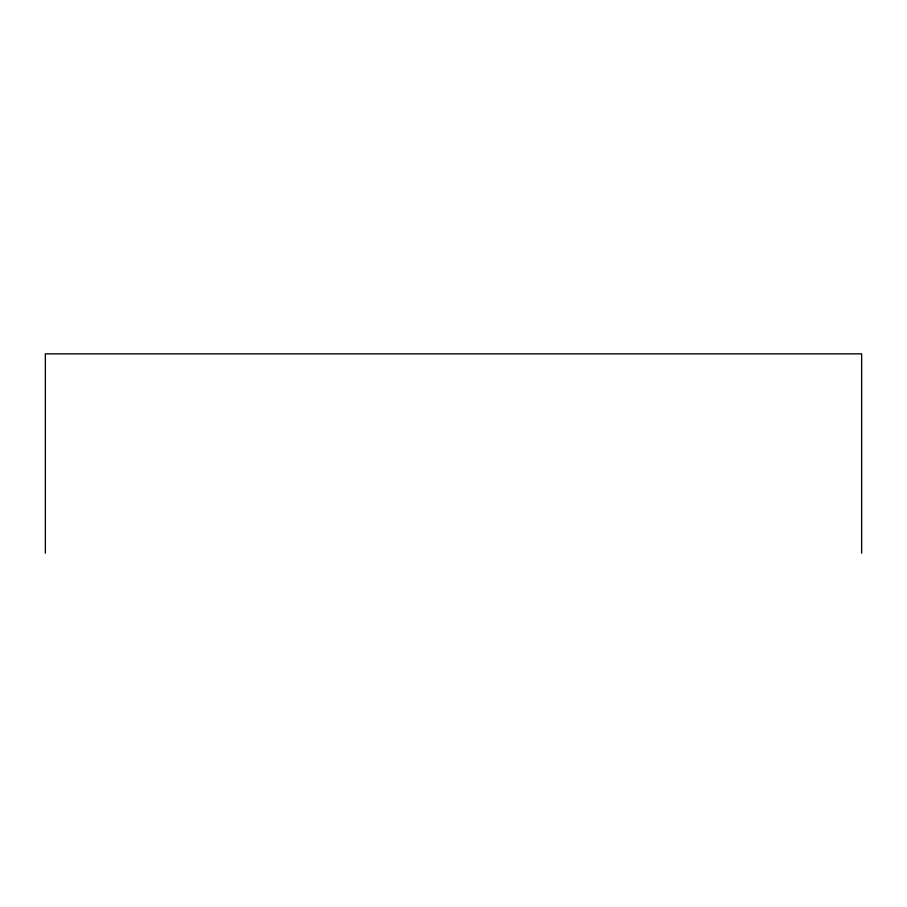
<?xml version="1.0" encoding="UTF-8"?>
<svg xmlns="http://www.w3.org/2000/svg" width="907" height="907" viewBox="0 0 907 907"><rect width="100%" height="100%" fill="white"/><g stroke="black" fill="none" stroke-linecap="round" stroke-linejoin="round"><path stroke-width="1.36" d="M861.65 553.157L861.65 353.843L45.35 353.843L45.35 553.157"/></g></svg>
